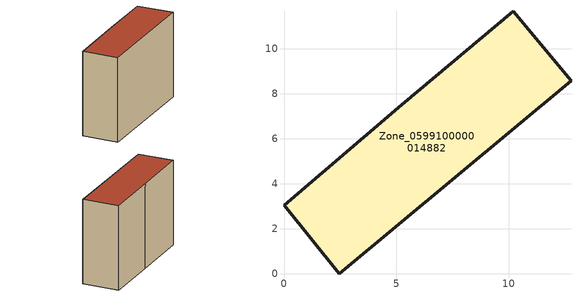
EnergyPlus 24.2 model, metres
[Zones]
Zone_0599100000014882
 floor ground (C_G): 12.77,8.57 2.46,0 0,3.04 5.24,7.51 10.2,11.66 z0
 wall outside (C_F): 2.46,0 12.77,8.57 10.2,11.66 5.24,7.51 0,3.04 2.46,0 z0:9.23
 roof outside (C_R): 10.2,11.66 5.24,7.51 0,3.04 2.46,0 12.77,8.57 z9.23
[BUILDING]
Pand.0599100000014882: North Axis=0; Terrain=City; Loads Convergence Tolerance Value=0.04; Temperature Convergence Tolerance Value=0.4; Solar Distribution=FullExterior; Maximum Number of Warmup Days=25; Minimum Number of Warmup Days=1
[Site:Location]
Rotterdam.The.Hague.AP_ZH_NLD Design_Conditions: Latitude=51.96; Longitude=4.45; Time Zone=1; Elevation=-4.5
[SITE:GROUNDTEMPERATURE:BUILDINGSURFACE]
18, 18, 18, 18, 18, 18, 18, 18, 18, 18, 18, 18
[MATERIAL] Thermal Absorptance=0.9; Solar Absorptance=0.7; Visible Absorptance=0.7
Name | Roughness | Thickness | Conductivity | Density | Specific Heat
G.TI.1946 | MediumSmooth | 0.15 | 1 | 540 | 1210
F.TI.1946 | Rough | 0.3 | 0.857143 | 1920 | 840
R.TI.1946 | MediumRough | 0.2 | 0.1 | 1500 | 1000
[CONSTRUCTION]
C_G: G.TI.1946
C_F: F.TI.1946
C_R: R.TI.1946
[ZONE]
Zone_0599100000014882: Type=1; Multiplier=1; Ceiling Height=Autocalculate; Volume=Autocalculate; Floor Area=autocalculate; Part of Total Floor Area=Yes
[ZONEINFILTRATION:DESIGNFLOWRATE]
Infil_Zone_0599100000014882: Zone or ZoneList or Space or SpaceList=Zone_0599100000014882; Schedule=AlwaysOn; Design Flow Rate Calculation Method=Flow/Area; Flow Rate per Floor Area=0.003; Constant Term Coefficient=1; Temperature Term Coefficient=0; Velocity Term Coefficient=0; Velocity Squared Term Coefficient=0
[HVACTEMPLATE:ZONE:IDEALLOADSAIRSYSTEM]
Zone_0599100000014882: Maximum Heating Supply Air Temperature=50; Minimum Cooling Supply Air Temperature=13; Maximum Heating Supply Air Humidity Ratio=0.0156; Minimum Cooling Supply Air Humidity Ratio=0.0077; Heating Limit=NoLimit; Cooling Limit=NoLimit; Dehumidification Control Type=ConstantSensibleHeatRatio; Cooling Sensible Heat Ratio=0.7; Dehumidification Setpoint=60; Humidification Control Type=None; Humidification Setpoint=30; Outdoor Air Method=None; Outdoor Air Flow Rate per Person=0.00944; Outdoor Air Flow Rate per Zone Floor Area=0; Outdoor Air Flow Rate per Zone=0; Demand Controlled Ventilation Type=None; Outdoor Air Economizer Type=NoEconomizer; Heat Recovery Type=None; Sensible Heat Recovery Effectiveness=0.7; Latent Heat Recovery Effectiveness=0.65
[ZONECONTROL:THERMOSTAT]
ThermostatControl_Zone_0599100000014882: Zone or ZoneList=Zone_0599100000014882; Control Type Schedule=DualSetpointControlType; Control 1=Thermostat_Zone_0599100000014882; Temperature Difference Between Cutout And Setpoint=0
[THERMOSTATSETPOINT:DUALSETPOINT]
Thermostat_Zone_0599100000014882: Heating Setpoint Temperature Schedule=HeatingSetpoint_Zone_0599100000014882; Cooling Setpoint Temperature Schedule=CoolingSetpoint_Zone_0599100000014882
[SCHEDULE:COMPACT]
HeatingSetpoint_Zone_0599100000014882: Through: 12/31, For: AllDays, Until: 24:00, 21
CoolingSetpoint_Zone_0599100000014882: Through: 12/31, For: AllDays, Until: 24:00, 24
DualSetpointControlType: Through: 12/31, For: AllDays, Until: 24:00, 4
AlwaysOn: Through: 12/31, For: AllDays, Until: 24:00, 1
